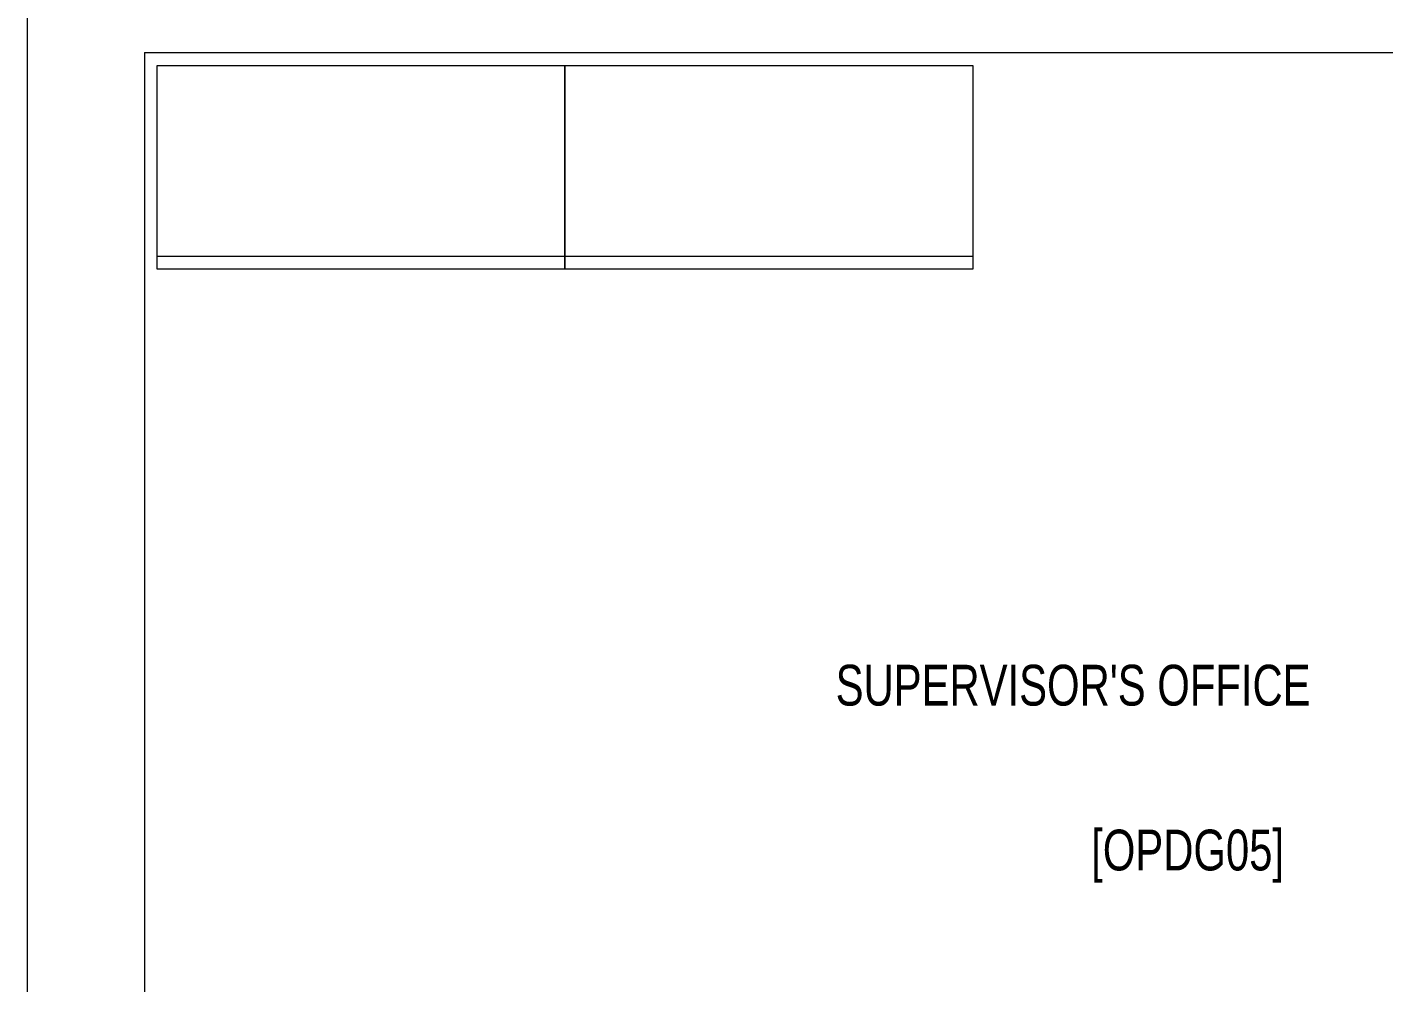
# Model space of a CAD drawing. Extents: x -234346 to 58427, y -132654 to -82394.
# Drawn here: x -141129 to -138468, y -111168 to -109293 of the extents above; entities that cross this region are included whole.
import ezdxf

# ---------------------------------------------------------------- set-up
doc = ezdxf.new("R2010")
doc.units = 0
doc.header["$LTSCALE"] = 8
for name, color, linetype, lineweight in [('72_EGR_BASE_TEXT', 9, 'Continuous', 5), ('72_EGR_EQP_TAG', 9, 'Continuous', 5), ('LOADING', 9, 'Continuous', 5), ('Walls', 9, 'Continuous', 5)]:
    doc.layers.add(name, color=color, linetype=linetype, lineweight=lineweight)
doc.styles.add('X3G_ENTITY_25868A', font='swisscl.ttf', dxfattribs={"height": 200})
doc.styles.add('X3G_ENTITY_258862', font='swisscl.ttf', dxfattribs={"height": 200})

# ---------------------------------------------------------------- blocks, each defined once
blk = doc.blocks.new('GF21027-P')
at = {"layer": 'LOADING'}
for p, q in [((0.4, 0.4), (-0.4, 0.4)), ((-0.4, 0.4), (-0.4, 0)), ((0.4, 0), (0.4, 0.4)), ((-0.4, 0.025), (0.4, 0.025)), ((-0.4, 0), (0.4, 0))]:
    blk.add_line(p, q, dxfattribs=at)
blk = doc.blocks.new('GF1')
at = {"layer": 'Walls', "color": 9}
for p, q in [((-141129.4, -108592.6), (-141129.4, -116092.6)), ((-141129.4, -108592.6), (-141129.4, -116092.6)), ((-140899.4, -109342.6), (-140899.4, -113012.6)), ((-140899.4, -109342.6), (-137259.4, -109342.6))]:
    blk.add_line(p, q, dxfattribs=at)
at = {"layer": 'LOADING', "color": 9, "extrusion": (-7.77426e-06, -8.17011e-07, 1), "xscale": -1000.000000000002, "yscale": 1000.000000000004, "zscale": 1000.000000000002, "rotation": 359.9985892354244}
for p in [(-140474.4, -109767.6, 1.2), (-139674.4, -109767.6, 1.2)]:
    blk.add_blockref('GF21027-P', p, dxfattribs=at)
at = {"layer": '72_EGR_BASE_TEXT', "color": 9, "extrusion": (8.17011e-07, -7.77426e-06, 1), "insert": (-139077.7, -110543.6, 0), "char_height": 80, "attachment_point": 2, "text_direction": (1, 0, -1e-06), "style": 'X3G_ENTITY_258862'}
blk.add_mtext("SUPERVISOR'S OFFICE", dxfattribs=at)
at = {"layer": '72_EGR_BASE_TEXT', "color": 9, "insert": (-138853.1, -110867), "char_height": 80, "attachment_point": 2, "style": 'X3G_ENTITY_25868A'}
blk.add_mtext('[OPDG05]', dxfattribs=at)

msp = doc.modelspace()

# ---------------------------------------------------------------- block references
at = {"layer": '72_EGR_EQP_TAG'}
msp.add_blockref('GF1', (0, 0), dxfattribs=at)

doc.saveas('drawing.dxf')
